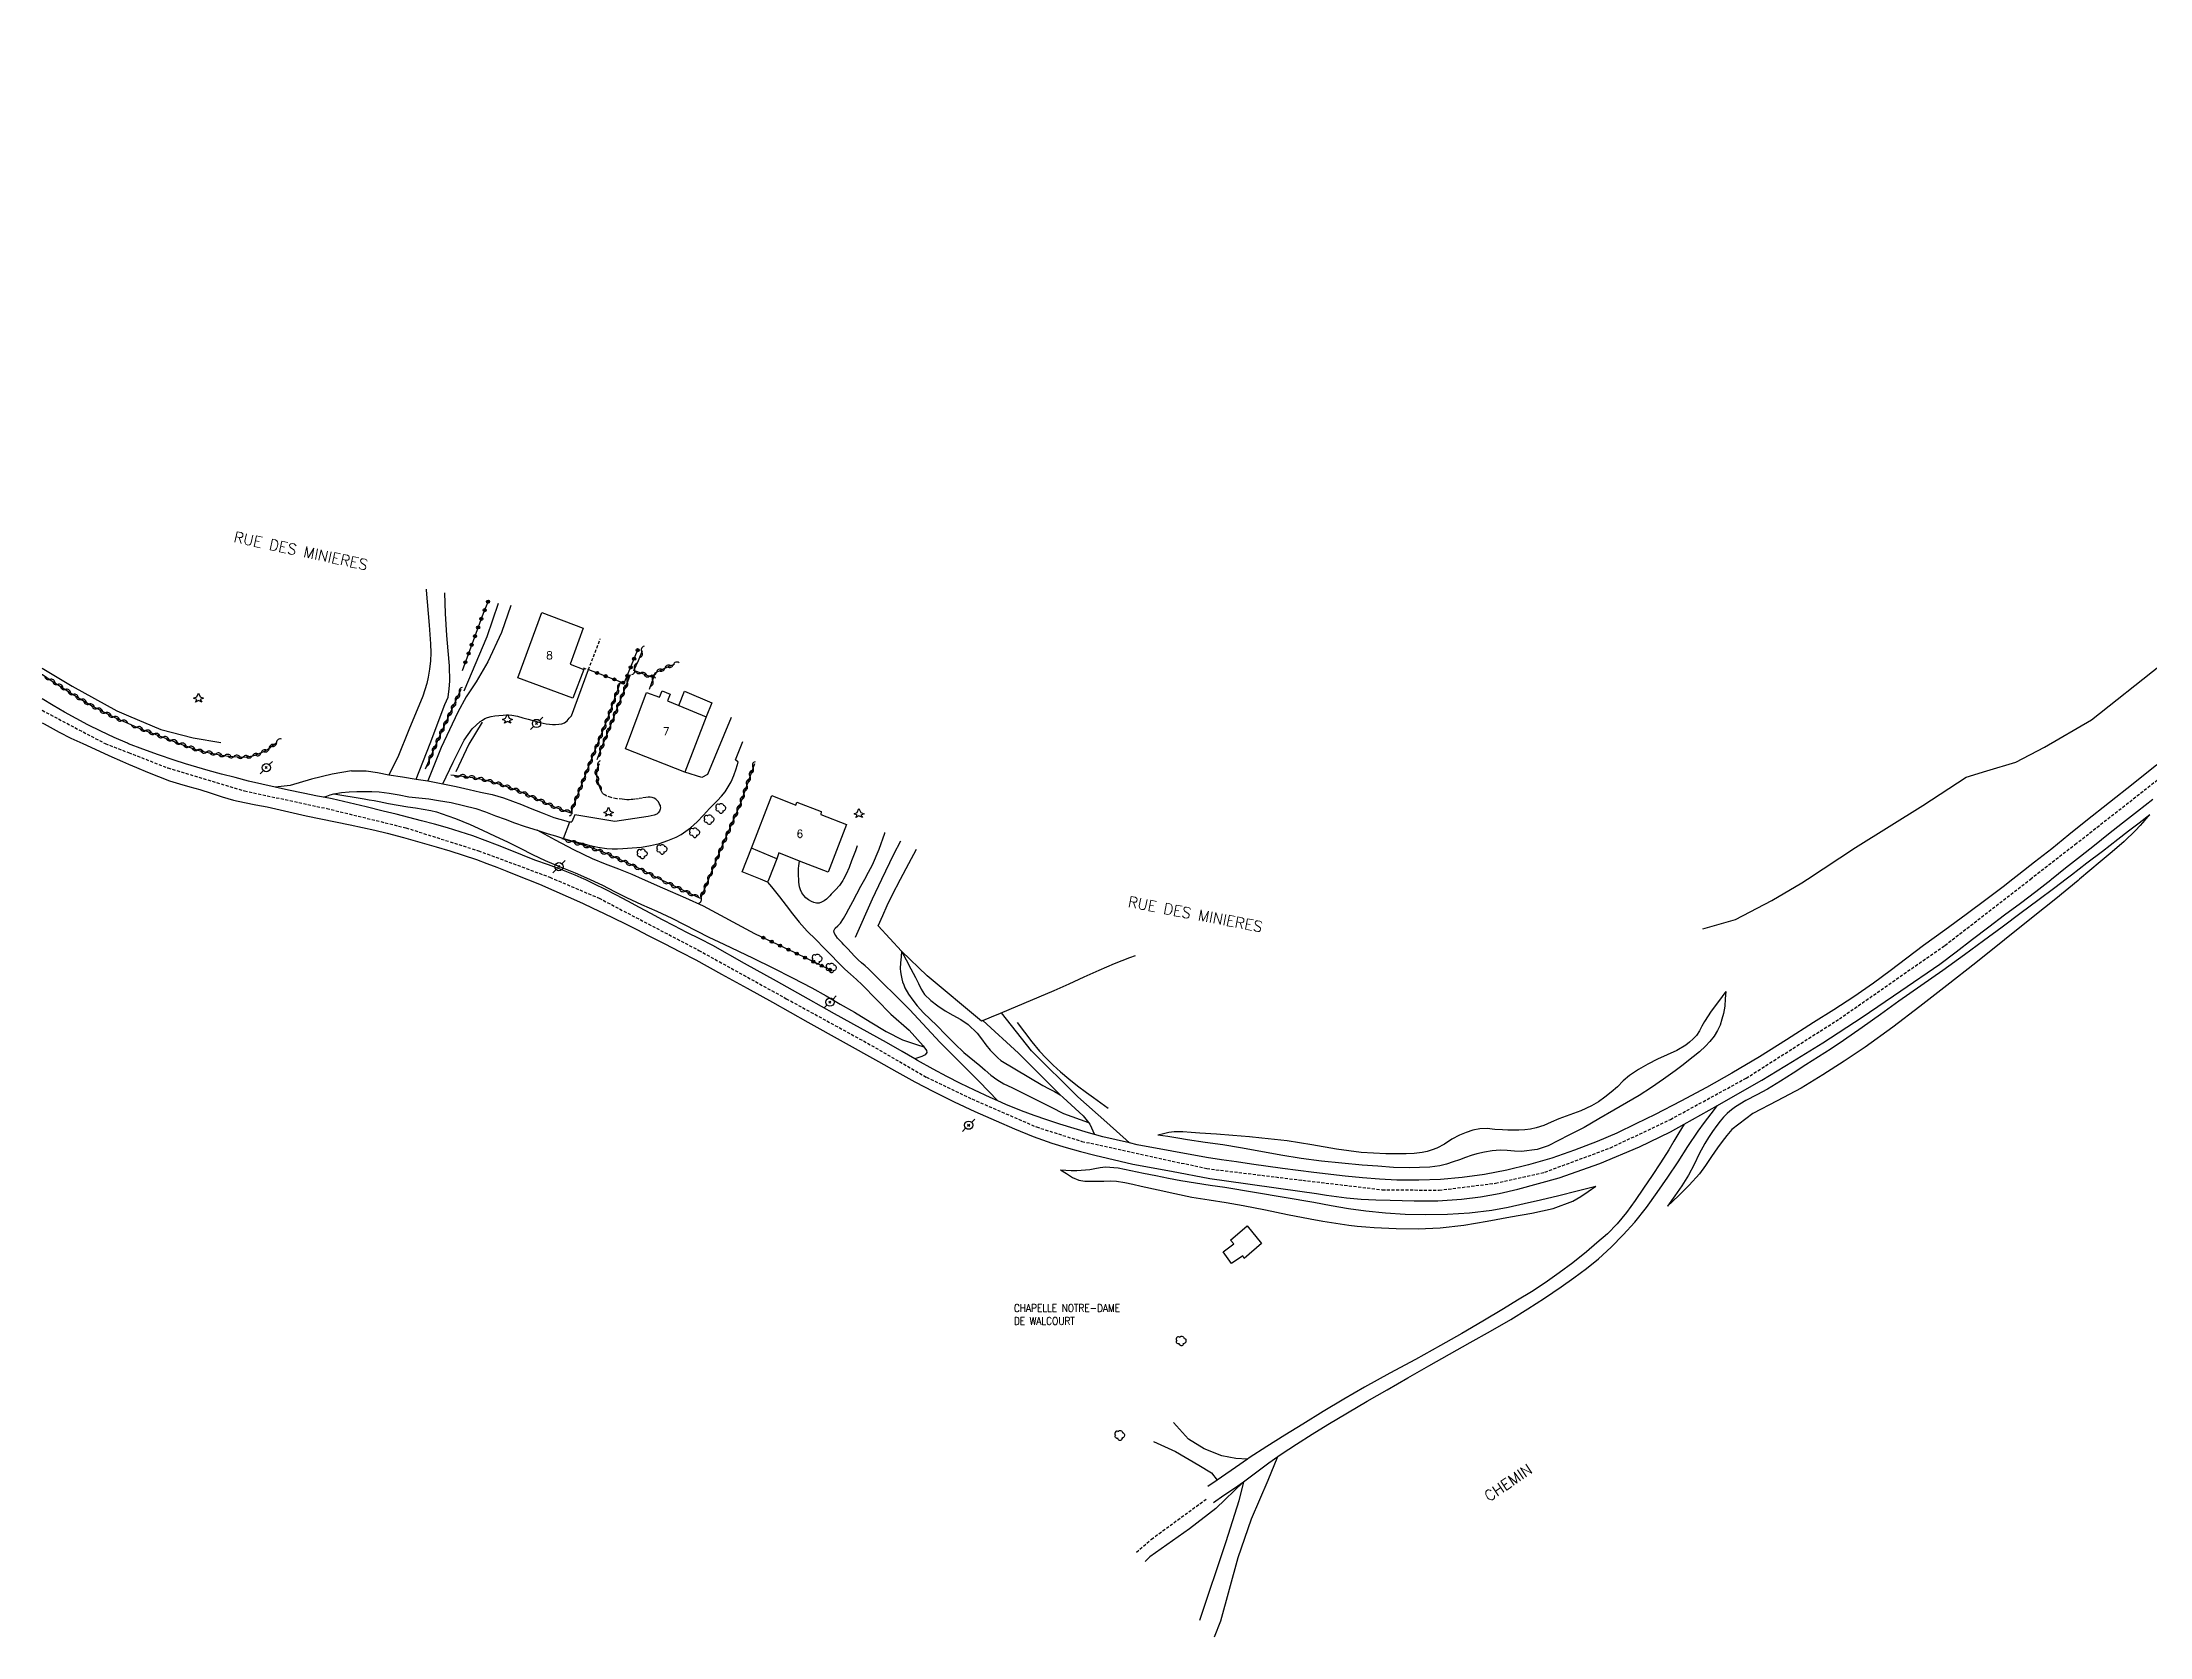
# Model space of a CAD drawing. Header units: millimetres. Extents: x 215000 to 216002, y 109000 to 110000.
# Drawn here: x 215000 to 215341.7, y 109548.1 to 109806.8 of the extents above; entities that cross this region are included whole.
import ezdxf
from ezdxf.enums import TextEntityAlignment as Align

# ---------------------------------------------------------------- set-up
doc = ezdxf.new("R2010")
doc.units = ezdxf.units.MM
doc.linetypes.add('DASHED', pattern=[0.75, 0.5, -0.25])
doc.layers.get('0').update_dxf_attribs({"linetype": 'CONTINUOUS'})
for name, color, linetype in [('W0001', 6, 'DASHED'), ('W0008', 7, 'CONTINUOUS'), ('W0017', 7, 'CONTINUOUS'), ('W0070', 7, 'DASHED'), ('W0071', 7, 'CONTINUOUS'), ('W0101', 7, 'CONTINUOUS'), ('W0104', 1, 'CONTINUOUS'), ('W0112', 1, 'DASHED'), ('W0211', 2, 'CONTINUOUS'), ('W0214', 2, 'CONTINUOUS'), ('W0300', 7, 'CONTINUOUS'), ('W0303', 7, 'CONTINUOUS'), ('W0310', 3, 'CONTINUOUS'), ('W0323', 7, 'CONTINUOUS'), ('W0330', 7, 'CONTINUOUS'), ('W0473', 7, 'CONTINUOUS'), ('W0984', 7, 'CONTINUOUS'), ('W0989', 7, 'CONTINUOUS'), ('W0991', 7, 'CONTINUOUS')]:
    doc.layers.add(name, color=color, linetype=linetype)
doc.styles.get("Standard").update_dxf_attribs({"font": 'romans.shx', "width": 0.85})

# ---------------------------------------------------------------- blocks, each defined once
blk = doc.blocks.new('T303')
for p, q in [((-0.77, 0), (-0.28, 0.21)), ((-0.28, -0.21), (-0.77, 0)), ((-0.28, 0.21), (0, 0.83)), ((0, 0.83), (0.28, 0.21)), ((0.28, 0.21), (0.83, 0)), ((0.83, 0), (0.28, -0.21)), ((-0.49, -0.63), (-0.28, -0.21)), ((0, -0.35), (-0.49, -0.63)), ((0.56, -0.63), (0, -0.35)), ((0.28, -0.21), (0.56, -0.63))]:
    blk.add_line(p, q)
blk = doc.blocks.new('T473')
for p, q in [((-0.166667, 0.166667), (0.166667, -0.166667)), ((-0.166667, -0.166667), (0.166667, 0.166667)), ((0.500001, 0.500001), (1.000002, 1.000002)), ((-1.000002, -1.000002), (-0.500001, -0.500001))]:
    blk.add_line(p, q)
blk.add_ellipse((0, 0), major_axis=(0.471405, 0.471405), ratio=1, start_param=5.4977871438, end_param=11.780972451)
blk = doc.blocks.new('T300')
for p, q in [((-0.8, 0.51), (-0.86, 0.34)), ((-0.86, 0.34), (-0.86, 0.17)), ((-0.86, 0.17), (-0.74, 0.06)), ((-0.69, 0.63), (-0.8, 0.51)), ((-0.8, -0.06), (-0.74, 0.06)), ((-0.74, 0.06), (-0.69, 0.11)), ((-0.57, 0.69), (-0.69, 0.63)), ((-0.46, 0.69), (-0.57, 0.69)), ((-0.29, 0.63), (-0.46, 0.69)), ((-0.29, 0.63), (-0.17, 0.74)), ((-0.23, 0.57), (-0.29, 0.63)), ((-0.17, 0.74), (-0.06, 0.8)), ((-0.06, 0.8), (0.06, 0.8)), ((0.06, 0.8), (0.23, 0.74)), ((0.23, 0.74), (0.34, 0.63)), ((0.34, 0.63), (0.4, 0.51)), ((0.46, 0.46), (0.34, 0.46)), ((0.4, 0.51), (0.4, 0.46)), ((0.57, 0.4), (0.46, 0.46)), ((0.57, 0.4), (0.69, 0.29)), ((0.69, 0.29), (0.74, 0.17)), ((0.74, 0.06), (0.69, -0.17)), ((0.74, 0.17), (0.74, 0.06)), ((-0.8, -0.17), (-0.8, -0.06)), ((-0.8, -0.23), (-0.8, -0.17)), ((-0.74, -0.34), (-0.8, -0.23)), ((-0.69, -0.4), (-0.74, -0.34)), ((-0.51, -0.46), (-0.69, -0.4)), ((-0.4, -0.46), (-0.51, -0.46)), ((-0.4, -0.46), (-0.34, -0.46)), ((-0.34, -0.46), (-0.34, -0.4)), ((-0.34, -0.51), (-0.34, -0.46)), ((-0.29, -0.63), (-0.34, -0.51)), ((-0.17, -0.74), (-0.29, -0.63)), ((-0.06, -0.8), (-0.17, -0.74)), ((0.06, -0.8), (-0.06, -0.8)), ((0.17, -0.74), (0.06, -0.8)), ((0.23, -0.69), (0.17, -0.74)), ((0.29, -0.46), (0.23, -0.46)), ((0.29, -0.63), (0.23, -0.69)), ((0.46, -0.4), (0.29, -0.46)), ((0.34, -0.51), (0.29, -0.63)), ((0.34, -0.51), (0.34, -0.46)), ((0.57, -0.34), (0.46, -0.4)), ((0.63, -0.29), (0.57, -0.34)), ((0.69, -0.17), (0.63, -0.29))]:
    blk.add_line(p, q)
blk = doc.blocks.new('t323o')
at = {"color": 0, "linetype": 'Continuous'}
for radius in [0.25, 0.15]:
    blk.add_circle((0, 0), radius, dxfattribs=at)
blk = doc.blocks.new('t310o')
at = {"color": 0, "linetype": 'Continuous'}
for centre, start, end in [((-0.5, 0.38), 216.8699, 323.1304), ((0.5, -0.37), 36.8699, 143.1303)]:
    blk.add_arc(centre, 0.625, start, end, dxfattribs=at)

msp = doc.modelspace()

# ---------------------------------------------------------------- linework, layer by layer
at = {"layer": 'W0001'}
for points in [[(215555.31, 109806.75), (215542.56, 109803.27), (215521.08, 109797.91), (215505.09, 109793.9), (215487.93, 109790.25), (215476.83, 109787.91), (215467.29, 109784.59), (215456.87, 109778.61), (215446.57, 109771.26), (215433.03, 109760.47), (215417.81, 109747.86), (215399.92, 109733.24), (215383.81, 109720.01), (215366.61, 109706.24), (215348.85, 109691.69), (215329.83, 109676.76), (215322.38, 109671)], [(215000, 109698.39), (215010.22, 109692.98), (215014, 109691.52)], [(215014, 109691.52), (215020.38, 109689.04), (215032.82, 109685.31), (215046.14, 109682.46), (215058.98, 109679.32), (215070.73, 109675.6), (215082.3, 109671.31), (215083.02, 109671)], [(215083.02, 109671), (215090.29, 109667.91), (215106.45, 109659.45), (215120.64, 109651.61), (215133.8, 109644.4), (215143.36, 109638.87), (215150.74, 109635.34), (215161.2, 109630.8), (215168.56, 109628.47), (215188.81, 109624.06), (215204.4, 109622.15), (215217.26, 109620.63), (215226.48, 109620.55), (215235.63, 109621.68), (215243.62, 109623.48), (215254.24, 109627.41), (215263.99, 109632.03), (215276.25, 109638.72), (215291.36, 109648.33), (215308.48, 109660.26), (215322.38, 109671)]]:
    msp.add_lwpolyline(points, dxfattribs=at)
at = {"layer": 'W0008'}
for points in [[(215014, 109692.97), (215013.81, 109693.05), (215011.65, 109693.98), (215009.52, 109694.98), (215007.41, 109696.02), (215005.5, 109697.03), (215003.62, 109698.09), (215001.77, 109699.18), (215000, 109700.26)], [(215000, 109696.36), (215000.3, 109696.18), (215002.75, 109694.85), (215004.67, 109693.89), (215006.62, 109692.99), (215008.58, 109692.1), (215010.81, 109691.07), (215013.04, 109690.07), (215014, 109689.65)], [(215087.89, 109671), (215086.43, 109671.66), (215084.27, 109672.52), (215082.08, 109673.3), (215079.89, 109674.1), (215077.87, 109674.89), (215075.86, 109675.7), (215073.84, 109676.49), (215071.83, 109677.26), (215069.82, 109678), (215067.78, 109678.69), (215065.7, 109679.32), (215063.6, 109679.91), (215061.49, 109680.47), (215059.43, 109681), (215057.37, 109681.52), (215055.3, 109682.02), (215052.54, 109682.71), (215049.78, 109683.38), (215047.01, 109684.01), (215045.6, 109684.29), (215044.66, 109684.48), (215042.31, 109684.93), (215039.96, 109685.41), (215037.79, 109685.89), (215035.62, 109686.39), (215033.46, 109686.91), (215031.28, 109687.46), (215029.1, 109688.04), (215026.93, 109688.64), (215025.08, 109689.17), (215023.23, 109689.71), (215021.39, 109690.29), (215018.84, 109691.14), (215016.31, 109692.06), (215014, 109692.97)], [(215014, 109689.65), (215015.29, 109689.09), (215017.07, 109688.35), (215018.86, 109687.63), (215020.67, 109686.97), (215022.29, 109686.46), (215023.92, 109685.99), (215025.55, 109685.52), (215027.38, 109684.93), (215029.19, 109684.34), (215031.03, 109683.82), (215032.83, 109683.41), (215034.65, 109683.06), (215036.47, 109682.7), (215038.59, 109682.23), (215040.7, 109681.73), (215042.82, 109681.26), (215045.18, 109680.77), (215047.55, 109680.32), (215049.92, 109679.83), (215051.92, 109679.38), (215053.93, 109678.92), (215055.92, 109678.43), (215058.58, 109677.74), (215061.24, 109677.01), (215063.88, 109676.24), (215066.08, 109675.58), (215068.27, 109674.89), (215070.44, 109674.16), (215072.07, 109673.56), (215073.69, 109672.94), (215075.31, 109672.3), (215077.09, 109671.6), (215078.6, 109671)], [(215342.82, 109689.52), (215338.99, 109686.48), (215335.16, 109683.44), (215331.34, 109680.39), (215328.57, 109678.17), (215325.8, 109675.94), (215323.01, 109673.73), (215320.47, 109671.74), (215319.51, 109671)], [(215325.77, 109671), (215328.05, 109672.82), (215330.44, 109674.72), (215332.72, 109676.53), (215335, 109678.33), (215337.28, 109680.13), (215339.72, 109682.05), (215342.16, 109683.97)], [(215078.6, 109671), (215078.87, 109670.89), (215080.65, 109670.16), (215082.98, 109669.16), (215085.3, 109668.14), (215087.61, 109667.09), (215089.3, 109666.3), (215091, 109665.5), (215092.68, 109664.69), (215094.55, 109663.77), (215096.41, 109662.82), (215098.27, 109661.87), (215100.85, 109660.55), (215103.42, 109659.22), (215106, 109657.89)], [(215108.71, 109660.26), (215106.62, 109661.31), (215104.54, 109662.36), (215102.47, 109663.42), (215100.58, 109664.41), (215098.7, 109665.41), (215096.82, 109666.41), (215094.96, 109667.4), (215093.11, 109668.4), (215091.23, 109669.36), (215089.64, 109670.15), (215088.05, 109670.93), (215087.89, 109671)], [(215319.51, 109671), (215317.92, 109669.77), (215315.35, 109667.81), (215311.92, 109665.26), (215308.46, 109662.75), (215305.01, 109660.24)], [(215307.63, 109657.2), (215310.29, 109659.23), (215312.95, 109661.26), (215315.62, 109663.28), (215318.16, 109665.19), (215320.71, 109667.09), (215323.24, 109669.02), (215325.65, 109670.91), (215325.77, 109671)], [(215188.76, 109625.85), (215183.14, 109626.89), (215177.52, 109627.93), (215176.3, 109628.21), (215171.96, 109629.21), (215170.61, 109629.58), (215169.62, 109629.85), (215167.29, 109630.54), (215164.97, 109631.27), (215162.9, 109631.95), (215160.83, 109632.67), (215158.78, 109633.43), (215156.21, 109634.47), (215154.92, 109635.04), (215153.67, 109635.58), (215151.15, 109636.75), (215148.9, 109637.84), (215146.68, 109638.99), (215144.47, 109640.16), (215141.93, 109641.58), (215141.49, 109641.83), (215139.41, 109643.05), (215136.89, 109644.5), (215132.67, 109646.85), (215128.44, 109649.18), (215124.22, 109651.52), (215119.04, 109654.43), (215113.87, 109657.34), (215108.71, 109660.26)], [(215305.01, 109660.24), (215302.31, 109658.17), (215299.62, 109656.11), (215296.89, 109654.1), (215293.69, 109651.92), (215290.45, 109649.81), (215287.18, 109647.73), (215282.81, 109644.93), (215278.4, 109642.19), (215273.94, 109639.53), (215269.83, 109637.22), (215265.68, 109634.99), (215261.48, 109632.84), (215258.38, 109631.3), (215255.26, 109629.81), (215252.08, 109628.44), (215248.44, 109627.03), (215244.74, 109625.76), (215240.99, 109624.68), (215237.44, 109623.82), (215233.85, 109623.11), (215230.23, 109622.59), (215226.71, 109622.29), (215223.17, 109622.15), (215219.64, 109622.17), (215216.83, 109622.32), (215214.03, 109622.57), (215211.23, 109622.84), (215206.17, 109623.41), (215201.11, 109624.08), (215196.06, 109624.79), (215193.63, 109625.13), (215191.2, 109625.49), (215188.76, 109625.85)], [(215106, 109657.89), (215110.14, 109655.61), (215114.29, 109653.32), (215118.43, 109651.03), (215124.14, 109647.82), (215129.85, 109644.59), (215135.58, 109641.4), (215138.54, 109639.76), (215141.5, 109638.12), (215144.5, 109636.54), (215147.85, 109634.89), (215151.23, 109633.3), (215154.64, 109631.78), (215157.63, 109630.5), (215160.64, 109629.27), (215163.7, 109628.17), (215165.99, 109627.46), (215168.32, 109626.82), (215170.64, 109626.21), (215176.84, 109624.79), (215183.08, 109623.61), (215189.33, 109622.43)], [(215189.33, 109622.43), (215195.08, 109621.62), (215200.82, 109620.82), (215206.57, 109620.01), (215208.2, 109619.76), (215209.84, 109619.52), (215211.48, 109619.31), (215213.83, 109619.12), (215216.19, 109619.01), (215218.55, 109618.94), (215222.41, 109618.84), (215226.27, 109618.83), (215230.12, 109619.07), (215233.17, 109619.48), (215236.21, 109620.03), (215239.22, 109620.69), (215245.94, 109622.53), (215252.53, 109624.87), (215258.95, 109627.57), (215263.98, 109630.04), (215266.18, 109631.25), (215268.91, 109632.75), (215271.61, 109634.29), (215273.79, 109635.53), (215278.81, 109638.42), (215283.78, 109641.4), (215288.71, 109644.45), (215295.07, 109648.61), (215301.35, 109652.9), (215307.63, 109657.2)]]:
    msp.add_lwpolyline(points, dxfattribs=at)
at = {"layer": 'W0017'}
for points in [[(215062.23, 109718.01), (215062.24, 109717.88), (215062.41, 109715.99), (215062.57, 109714.09), (215062.72, 109712.19), (215062.85, 109710.69), (215062.97, 109709.19), (215063.01, 109707.69), (215062.94, 109706.38), (215062.82, 109705.07), (215062.6, 109703.78), (215062.35, 109702.74), (215062.03, 109701.71), (215061.72, 109700.69)], [(215065.29, 109699.3), (215065.81, 109700.54), (215066.01, 109701.89), (215066.09, 109703.11), (215066.03, 109705.58), (215065.8, 109708.04), (215065.58, 109710.51), (215065.41, 109714.06), (215065.26, 109717.43)], [(215075.96, 109715.37), (215074.47, 109710.98), (215072.27, 109706.22), (215070.36, 109703.02), (215068.76, 109700.57), (215067.4, 109698.09), (215064.67, 109692.34), (215062.51, 109686.94)], [(215070.99, 109696.54), (215071.39, 109696.78), (215071.78, 109697.03), (215072.19, 109697.23), (215072.78, 109697.4), (215073.39, 109697.49), (215074.01, 109697.55), (215074.73, 109697.61), (215075.45, 109697.63), (215076.17, 109697.59), (215077.05, 109697.43), (215077.92, 109697.18), (215078.79, 109696.94), (215079.77, 109696.68), (215080.74, 109696.41), (215081.73, 109696.21), (215082.23, 109696.14), (215082.73, 109696.09), (215083.23, 109696.08), (215083.74, 109696.12), (215084.24, 109696.2), (215084.7, 109696.37), (215085.11, 109696.69), (215085.46, 109697.1), (215085.81, 109697.51), (215088.56, 109704.98)], [(215061.72, 109700.69), (215059.47, 109695.19), (215057.66, 109690.76), (215056.2, 109687.94)], [(215060.62, 109687.24), (215062.93, 109692.99), (215065.29, 109699.3)], [(215064.96, 109686.45), (215066.66, 109689.96), (215068.44, 109693.54), (215069.71, 109695.4), (215070.99, 109696.54)], [(215111.7, 109697.2), (215107.89, 109687.98), (215106.97, 109687.46), (215104.2, 109688.37)], [(215112.86, 109689.98), (215112.39, 109690.34), (215113.5, 109693.06), (215113.6, 109693.31)], [(215084.54, 109677.61), (215085.87, 109677.23), (215087.22, 109676.88), (215088.64, 109676.51), (215090.07, 109676.18), (215091.52, 109675.97), (215092.39, 109675.94), (215093.27, 109675.94), (215094.15, 109675.98), (215095.66, 109676.05), (215097.17, 109676.2), (215098.65, 109676.45), (215100.07, 109676.79), (215101.46, 109677.24), (215102.79, 109677.81), (215103.6, 109678.26), (215104.38, 109678.76), (215105.13, 109679.31), (215106.21, 109680.28), (215107.2, 109681.35), (215108.19, 109682.43), (215108.85, 109683.09), (215109.51, 109683.75), (215110.13, 109684.44), (215110.71, 109685.18), (215111.24, 109685.96), (215111.71, 109686.76), (215112.16, 109687.8), (215112.51, 109688.89), (215112.86, 109689.98)], [(215100.18, 109683.02), (215100.2, 109682.79), (215100.22, 109682.57), (215100.2, 109682.35), (215100.08, 109682.05), (215099.87, 109681.78), (215099.63, 109681.56), (215099.22, 109681.36), (215098.74, 109681.26), (215098.25, 109681.15), (215092.83, 109680.34), (215086.38, 109681.44), (215085.87, 109680.27)], [(215133.35, 109671), (215133.99, 109672.14), (215134.6, 109673.3), (215135.68, 109675.84), (215136.61, 109678.45), (215136.64, 109678.56)], [(215132.15, 109676.4), (215131.85, 109675.58), (215131.55, 109674.76), (215131.23, 109673.96), (215130.81, 109672.87), (215130.36, 109671.79), (215129.94, 109671)], [(215122.65, 109671), (215122.64, 109671.51), (215122.63, 109672.13), (215122.64, 109672.75), (215122.68, 109673.15), (215122.73, 109673.54), (215122.78, 109673.94)], [(215117.62, 109670.53), (215118.26, 109669.73), (215118.91, 109668.93), (215119.55, 109668.13), (215120.6, 109666.75), (215121.63, 109665.36), (215122.72, 109664.01), (215124.04, 109662.58), (215125.41, 109661.2), (215126.8, 109659.82), (215127.9, 109658.68), (215129.01, 109657.54), (215130.14, 109656.42), (215131.06, 109655.56), (215132, 109654.72), (215132.94, 109653.87)], [(215122.65, 109670.89), (215122.65, 109671)], [(215129.94, 109671), (215129.81, 109670.77), (215129.24, 109669.99), (215128.6, 109669.26), (215127.93, 109668.56), (215127.68, 109668.29), (215127.42, 109668.02), (215127.14, 109667.77), (215126.77, 109667.49), (215126.36, 109667.24), (215125.95, 109667.11), (215125.53, 109667.12), (215125.1, 109667.23), (215124.7, 109667.39), (215124.24, 109667.65), (215123.82, 109667.99), (215123.46, 109668.37), (215123.17, 109668.8), (215122.93, 109669.26), (215122.76, 109669.75), (215122.7, 109670.13), (215122.68, 109670.51), (215122.65, 109670.89)], [(215133.97, 109656.45), (215133.41, 109656.93), (215132.84, 109657.42), (215132.29, 109657.92), (215131.71, 109658.5), (215131.15, 109659.1), (215130.6, 109659.7), (215130.29, 109660.02), (215129.99, 109660.35), (215129.69, 109660.67), (215129.32, 109661.05), (215128.95, 109661.42), (215128.65, 109661.84), (215128.51, 109662.1), (215128.39, 109662.37), (215128.34, 109662.63), (215128.55, 109663.06), (215129, 109663.45), (215129.43, 109663.86), (215129.92, 109664.6), (215130.35, 109665.38), (215130.77, 109666.17), (215131.43, 109667.39), (215132.06, 109668.62), (215132.7, 109669.84), (215133.35, 109671)], [(215154.92, 109635.04), (215151.89, 109638.18), (215148.81, 109641.25), (215145.59, 109644.52), (215140.62, 109649.85), (215133.97, 109656.45)], [(215132.94, 109653.87), (215137.6, 109649.12), (215140.55, 109646.52), (215142.81, 109643.94), (215142.93, 109643.79), (215143.39, 109643.22), (215143.41, 109642.89), (215143.16, 109642.51), (215142.59, 109642.25), (215141.49, 109641.83)], [(215152.51, 109648.05), (215158.31, 109642.77), (215165.05, 109636.02), (215165.5, 109635.57), (215168.77, 109632.6), (215169.63, 109631.51), (215169.83, 109631.26), (215170.61, 109629.58)], [(215176.3, 109628.21), (215172.61, 109631.54), (215167.89, 109635.71), (215160.38, 109643.15), (215155.52, 109649.33)], [(215195.39, 109576.92), (215193.5, 109577.01), (215191.25, 109577.46), (215188.41, 109578.6), (215185.83, 109580.17), (215183.44, 109582.88)], [(215180.17, 109579.8), (215183.75, 109578.17), (215187.51, 109575.94), (215189.6, 109574.71), (215190.49, 109573.53)], [(215190.05, 109548.1), (215191.1, 109550.69), (215193.91, 109561), (215196.05, 109567.25), (215198.78, 109573.53), (215200.35, 109577.37)], [(215194.78, 109573.26), (215193.98, 109570.15), (215191.91, 109563.49), (215187.63, 109550.74)]]:
    msp.add_lwpolyline(points, dxfattribs=at)
at = {"layer": 'W0070'}
msp.add_lwpolyline([(215177.39, 109561.86), (215179.83, 109563.95), (215188.75, 109570.47)], dxfattribs=at)
at = {"layer": 'W0071'}
for points in [[(215050.13, 109688.59), (215047, 109688.04), (215043.65, 109687.23), (215040.21, 109686.19), (215037.79, 109685.89)], [(215050.13, 109688.59), (215052.52, 109688.56), (215054.38, 109688.29), (215056.2, 109687.94), (215058.41, 109687.57), (215060.62, 109687.24), (215062.51, 109686.94), (215064.96, 109686.45), (215067.1, 109686), (215069.23, 109685.53), (215071.09, 109685.12), (215072.94, 109684.7), (215074.77, 109684.19), (215076.25, 109683.65), (215077.69, 109683.09), (215079.14, 109682.52), (215081.04, 109681.74), (215082.94, 109680.98), (215084.9, 109680.43), (215085.22, 109680.37), (215085.54, 109680.32), (215085.87, 109680.27)], [(215045.6, 109684.29), (215046.16, 109684.48), (215046.71, 109684.67), (215047.28, 109684.83), (215048.51, 109685.05), (215049.77, 109685.15), (215051.03, 109685.2), (215052.23, 109685.24), (215053.43, 109685.23), (215054.62, 109685.17), (215056.24, 109684.96), (215057.86, 109684.66), (215059.47, 109684.37), (215061.07, 109684.17), (215062.67, 109684), (215064.26, 109683.77), (215066.29, 109683.41), (215068.32, 109682.96), (215070.32, 109682.43), (215071.9, 109681.89), (215073.47, 109681.29), (215075.04, 109680.7), (215076.6, 109680.15), (215078.16, 109679.61), (215079.73, 109679.09), (215080.26, 109678.93), (215080.89, 109678.72), (215082.04, 109678.36), (215083.2, 109678.01), (215084.54, 109677.61)], [(215084.54, 109677.61), (215085.54, 109680.32)], [(215189.89, 109569.91), (215191.6, 109571.07), (215193.31, 109572.23), (215194.78, 109573.26), (215195, 109573.41), (215196.95, 109574.85), (215198.89, 109576.31), (215200.35, 109577.37), (215200.85, 109577.73), (215203.34, 109579.38), (215205.88, 109580.97), (215208.43, 109582.53), (215211.61, 109584.44), (215214.82, 109586.32), (215218.04, 109588.18), (215221.41, 109590.12), (215224.79, 109592.06), (215228.17, 109593.98), (215231.49, 109595.83), (215234.82, 109597.67), (215238.1, 109599.59), (215240.86, 109601.29), (215243.58, 109603.05), (215246.26, 109604.88), (215248.33, 109606.34), (215250.38, 109607.84), (215252.34, 109609.44), (215254.39, 109611.32), (215256.34, 109613.31), (215258.2, 109615.38), (215260.07, 109617.73), (215261.84, 109620.17), (215263.56, 109622.65), (215265.21, 109625.14), (215266.82, 109627.66), (215268.49, 109630.14), (215269.51, 109631.53), (215270.56, 109632.91), (215271.61, 109634.29)], [(215266.18, 109631.25), (215265.36, 109629.87), (215264.54, 109628.48), (215263.7, 109627.11), (215262.38, 109625), (215261.02, 109622.92), (215259.62, 109620.86), (215258.26, 109618.88), (215256.85, 109616.93), (215255.33, 109615.09), (215253.75, 109613.49), (215252.07, 109611.99), (215250.35, 109610.54), (215248.18, 109608.79), (215245.94, 109607.13), (215243.66, 109605.53), (215241.45, 109604.08), (215239.19, 109602.69), (215236.93, 109601.32), (215233.55, 109599.29), (215230.14, 109597.3), (215226.72, 109595.35), (215222.62, 109593.08), (215218.49, 109590.86), (215214.39, 109588.58), (215211.03, 109586.63), (215207.69, 109584.64), (215204.37, 109582.62), (215201.45, 109580.82), (215198.56, 109579), (215195.69, 109577.13), (215195.39, 109576.92), (215193.44, 109575.59), (215191.2, 109574.03), (215190.49, 109573.53), (215188.96, 109572.47)]]:
    msp.add_lwpolyline(points, dxfattribs=at)
at = {"layer": 'W0101'}
for points in [[(215077.11, 109703.66), (215081, 109714.25), (215087.7, 109711.72), (215085.59, 109705.87), (215087.83, 109705), (215086.05, 109700.33)], [(215104.2, 109688.37), (215094.55, 109692.14), (215097.99, 109701.28), (215100.08, 109700.5), (215100.5, 109701.53), (215101.79, 109701.01), (215101.39, 109699.9), (215103.24, 109699.14), (215107.66, 109697.34)], [(215118.28, 109684.55), (215122.21, 109683.02), (215122.36, 109683.49), (215126.3, 109681.97), (215126.23, 109681.51), (215130.39, 109679.85), (215127.41, 109672.15), (215122.78, 109673.94), (215119.44, 109675.24), (215119.11, 109674.29), (215114.98, 109676)], [(215197.66, 109611.9), (215194.89, 109609.48), (215194.67, 109609.88), (215192.84, 109608.67), (215191.49, 109610.55), (215193.18, 109611.87), (215192.67, 109612.43), (215195.35, 109614.75), (215197.66, 109611.9)]]:
    msp.add_lwpolyline(points, close=True, dxfattribs=at)
at = {"layer": 'W0104'}
for points in [[(215103.24, 109699.14), (215104.14, 109701.47), (215108.55, 109699.62), (215107.66, 109697.34)], [(215116.44, 109671), (215113.48, 109672.19), (215114.98, 109676)], [(215119.11, 109674.29), (215117.81, 109671)], [(215117.81, 109671), (215117.62, 109670.53), (215116.44, 109671)]]:
    msp.add_lwpolyline(points, dxfattribs=at)
at = {"layer": 'W0112'}
for points in [[(215087.69, 109705.28), (215088.56, 109704.98), (215090.49, 109710)], [(215100.18, 109683.02), (215100.04, 109683.28), (215099.9, 109683.54), (215099.73, 109683.77), (215099.49, 109683.97), (215099.22, 109684.13), (215098.92, 109684.25), (215098.58, 109684.29), (215098.22, 109684.28), (215097.86, 109684.26), (215097.27, 109684.15), (215096.67, 109684.04), (215096.07, 109683.95), (215095.77, 109683.92), (215095.47, 109683.89), (215095.17, 109683.88), (215094.79, 109683.88), (215094.41, 109683.91), (215094.03, 109683.95), (215093.14, 109684.05), (215092.25, 109684.22), (215091.42, 109684.53), (215091.22, 109684.65), (215091.02, 109684.79), (215090.82, 109684.92)]]:
    msp.add_lwpolyline(points, dxfattribs=at)
at = {"layer": 'W0211'}
for points in [[(215286.18, 109671), (215293.99, 109676.14), (215304.89, 109682.95), (215311.9, 109687.54), (215315.27, 109688.56), (215319.99, 109689.99), (215324.63, 109692.42), (215332.23, 109696.84), (215343.45, 109705.68), (215357.17, 109716.02), (215363.22, 109720.75), (215369.71, 109723.98)], [(215047.28, 109684.83), (215048.92, 109684.55), (215050.56, 109684.28), (215052.2, 109684), (215053.01, 109683.87), (215053.82, 109683.74), (215054.62, 109683.6), (215056.17, 109683.27), (215057.74, 109683.02), (215059.26, 109682.73), (215060.53, 109682.58), (215061.75, 109682.34), (215062.99, 109682.15), (215063.93, 109681.9), (215064.86, 109681.6), (215065.79, 109681.28), (215066.99, 109680.83), (215068.18, 109680.34), (215069.37, 109679.84), (215071.41, 109678.93), (215073.43, 109677.99), (215075.44, 109677.03), (215077.48, 109676.02), (215079.51, 109675), (215081.56, 109674.01), (215083.98, 109672.98), (215086.43, 109672), (215088.76, 109671)], [(215341.67, 109681.44), (215339.95, 109680.1), (215338.23, 109678.76), (215336.52, 109677.42), (215334.01, 109675.5), (215331.5, 109673.58), (215328.99, 109671.67), (215328.11, 109671)], [(215088.76, 109671), (215088.85, 109670.96), (215090.82, 109670), (215092.77, 109669), (215094.74, 109668.02), (215097.19, 109666.9), (215099.65, 109665.8), (215102.1, 109664.67), (215104.11, 109663.65), (215106.1, 109662.61), (215108.09, 109661.57)], [(215328.11, 109671), (215326.28, 109669.61), (215323.56, 109667.55), (215320.83, 109665.51), (215317.78, 109663.23), (215314.73, 109660.97), (215311.65, 109658.72), (215308.12, 109656.2), (215304.56, 109653.7), (215301.01, 109651.2), (215298.04, 109649.06), (215295.07, 109646.92), (215292.06, 109644.83), (215290.04, 109643.49), (215288, 109642.17), (215285.95, 109640.86), (215283.88, 109639.54), (215281.81, 109638.23), (215279.71, 109636.96), (215277.97, 109636.01), (215276.22, 109635.09), (215274.55, 109634.05), (215274.08, 109633.72), (215273.62, 109633.37), (215273.17, 109633), (215272.58, 109632.38), (215272.03, 109631.72), (215271.5, 109631.03), (215270.81, 109630.09), (215270.16, 109629.11), (215269.54, 109628.11), (215268.63, 109626.43), (215267.82, 109624.69), (215266.93, 109622.99), (215265.84, 109621.28), (215264.67, 109619.62), (215263.5, 109617.95)], [(215269.25, 109662.95), (215274.55, 109664.46), (215280.41, 109667.51), (215285.28, 109670.41), (215286.18, 109671)], [(215108.09, 109661.57), (215110.5, 109660.44), (215112.9, 109659.32), (215115.29, 109658.17), (215118.47, 109656.61), (215121.63, 109655.01), (215124.76, 109653.35), (215127.08, 109652.06), (215129.39, 109650.74), (215131.7, 109649.41), (215134.25, 109647.84), (215136.81, 109646.27), (215139.47, 109644.95), (215140.61, 109644.54), (215141.77, 109644.16), (215142.93, 109643.79)], [(215139.34, 109659.32), (215139.24, 109658.38), (215139.13, 109657.43), (215139.12, 109656.49), (215139.17, 109655.94), (215139.25, 109655.39), (215139.36, 109654.84), (215139.5, 109654.35), (215139.67, 109653.85), (215139.87, 109653.37), (215140.43, 109652.34), (215141.13, 109651.37), (215141.87, 109650.44), (215142.88, 109649.33), (215143.97, 109648.28), (215145.06, 109647.24), (215146.5, 109645.76), (215147.94, 109644.29), (215149.43, 109642.88), (215150.27, 109642.16), (215151.14, 109641.46), (215152, 109640.76), (215152.9, 109639.99), (215153.8, 109639.21), (215154.75, 109638.51), (215155.93, 109637.82), (215157.18, 109637.21), (215158.42, 109636.61), (215160.13, 109635.75), (215161.85, 109634.88), (215163.56, 109634.02), (215165.59, 109633)], [(215272.97, 109652.78), (215271.78, 109651.18), (215270.59, 109649.58), (215269.48, 109647.92), (215269.07, 109647.16), (215268.67, 109646.38), (215268.2, 109645.66), (215267.67, 109645.08), (215267.08, 109644.54), (215266.46, 109644.05), (215265.01, 109643.18), (215263.43, 109642.5), (215261.87, 109641.79), (215260.32, 109640.97), (215258.79, 109640.12), (215257.34, 109639.16), (215256.33, 109638.28), (215255.37, 109637.33), (215254.37, 109636.43), (215253.35, 109635.64), (215252.29, 109634.89), (215251.19, 109634.22), (215249.47, 109633.41), (215247.67, 109632.76), (215245.87, 109632.11), (215244.66, 109631.58), (215243.45, 109631.05), (215242.21, 109630.64), (215241.29, 109630.46), (215240.36, 109630.34), (215239.42, 109630.27), (215238.53, 109630.26), (215237.64, 109630.29), (215236.76, 109630.32), (215235.52, 109630.42), (215234.29, 109630.54), (215233.08, 109630.51), (215231.96, 109630.28), (215230.86, 109629.93), (215229.79, 109629.5), (215228.55, 109628.81), (215227.37, 109628.01), (215226.13, 109627.35), (215225.34, 109627.07), (215224.53, 109626.83), (215223.72, 109626.65), (215222.44, 109626.48), (215221.14, 109626.43), (215219.84, 109626.42), (215217.84, 109626.43), (215215.84, 109626.53), (215213.85, 109626.68), (215209.83, 109627.2), (215205.84, 109627.91), (215201.84, 109628.54), (215199.8, 109628.78), (215197.76, 109628.99), (215195.72, 109629.19), (215193.04, 109629.43), (215190.36, 109629.63), (215187.67, 109629.8), (215186.29, 109629.93), (215184.91, 109630.04), (215183.54, 109630.01), (215182.66, 109629.88), (215181.78, 109629.69), (215180.9, 109629.5)], [(215158.08, 109647.74), (215159.26, 109646.18), (215160.43, 109644.62), (215161.68, 109643.12), (215162.77, 109641.96), (215163.91, 109640.84), (215165.09, 109639.76), (215166.46, 109638.61), (215167.87, 109637.5), (215169.31, 109636.41), (215170.47, 109635.56), (215171.65, 109634.71), (215172.83, 109633.87)], [(215165.59, 109633), (215169.63, 109631.51)], [(215165.1, 109623.83), (215166.07, 109623.23), (215167.03, 109622.62), (215168.05, 109622.19), (215169.03, 109622.04), (215170.05, 109622.02), (215171.07, 109622.02), (215172.1, 109622.03), (215173.13, 109622.06), (215174.16, 109622.03), (215175.5, 109621.82), (215176.83, 109621.5), (215178.16, 109621.19), (215180.91, 109620.6), (215183.65, 109620), (215186.4, 109619.4)], [(215186.4, 109619.4), (215189.17, 109618.96), (215191.93, 109618.53), (215194.69, 109618.06), (215198.31, 109617.35), (215201.92, 109616.58), (215205.55, 109615.88), (215207.65, 109615.52), (215209.75, 109615.19), (215211.86, 109614.9), (215213.21, 109614.74), (215214.57, 109614.61), (215215.92, 109614.49), (215219.5, 109614.32), (215223.08, 109614.3), (215226.65, 109614.47), (215230.47, 109614.88), (215234.28, 109615.5), (215238.06, 109616.24), (215241.52, 109616.85), (215244.96, 109617.56), (215248.17, 109618.76), (215249.43, 109619.51), (215250.65, 109620.34), (215251.87, 109621.18)], [(215194.78, 109573.26), (215190.26, 109568.9), (215186.03, 109565.63), (215179.59, 109561.08), (215178.8, 109560.33)]]:
    msp.add_lwpolyline(points, dxfattribs=at)
at = {"layer": 'W0214'}
for points in [[(215097.33, 109671), (215095.65, 109671.73), (215093.51, 109672.59), (215091.35, 109673.41), (215089.22, 109674.29), (215086.2, 109675.76), (215083.23, 109677.34), (215080.26, 109678.93)], [(215341.67, 109681.44), (215340.91, 109680.58), (215340.15, 109679.72), (215339.37, 109678.88), (215337.53, 109677.12), (215335.6, 109675.45), (215333.65, 109673.8), (215330.32, 109671)], [(215115.56, 109662.13), (215107.21, 109666.6), (215104.33, 109667.93), (215101.85, 109668.98), (215099.78, 109669.9), (215097.72, 109670.83), (215097.33, 109671)], [(215330.32, 109671), (215330.07, 109670.79), (215326.44, 109667.83), (215322.79, 109664.9), (215318.15, 109661.14), (215313.49, 109657.41), (215308.79, 109653.73), (215304.42, 109650.34), (215300.02, 109646.99), (215295.53, 109643.77), (215292.12, 109641.48), (215288.66, 109639.26), (215285.18, 109637.08), (215281.27, 109635.02), (215277.34, 109633), (215273.94, 109630.38), (215273.12, 109629.43), (215272.34, 109628.42), (215271.58, 109627.41), (215270.61, 109626), (215269.67, 109624.57), (215268.67, 109623.19), (215267.03, 109621.37), (215265.26, 109619.66), (215263.5, 109617.95)], [(215139.34, 109659.32), (215140.09, 109657.89), (215140.85, 109656.47), (215141.6, 109655.05), (215142.05, 109654.09), (215142.51, 109653.14), (215143.06, 109652.27), (215144.05, 109651.29), (215145.21, 109650.45), (215146.4, 109649.66), (215147.65, 109648.92), (215148.93, 109648.22), (215150.12, 109647.41), (215150.63, 109646.96), (215151.12, 109646.49), (215151.59, 109646), (215152.31, 109645.1), (215152.97, 109644.15), (215153.68, 109643.24), (215154.93, 109642.01), (215155.43, 109641.6), (215157.69, 109640.23), (215159.95, 109638.87), (215162.24, 109637.55), (215163.17, 109637.03), (215164.11, 109636.53), (215165.05, 109636.02)], [(215272.97, 109652.78), (215272.87, 109651.59), (215272.77, 109650.4), (215272.58, 109649.23), (215272.33, 109648.27), (215272.02, 109647.33), (215271.62, 109646.44), (215271.06, 109645.54), (215270.39, 109644.69), (215269.67, 109643.9), (215268.71, 109643), (215267.67, 109642.18), (215266.62, 109641.37), (215266.02, 109640.9), (215264.76, 109639.92), (215262.85, 109638.53), (215260.91, 109637.19), (215258.9, 109635.91), (215256.85, 109634.7), (215254.78, 109633.51), (215252.39, 109632.11), (215249.98, 109630.74), (215247.52, 109629.46), (215245.84, 109628.59), (215244.14, 109627.76), (215242.36, 109627.17), (215241.53, 109627.02), (215240.68, 109626.91), (215239.83, 109626.85), (215238.68, 109626.88), (215237.52, 109626.99), (215236.36, 109627.03), (215235.1, 109626.93), (215233.85, 109626.74), (215232.61, 109626.46), (215231.67, 109626.17), (215230.73, 109625.83), (215229.79, 109625.5), (215228.73, 109625.13), (215227.66, 109624.77), (215226.58, 109624.49), (215224.95, 109624.27), (215223.3, 109624.21), (215221.64, 109624.2), (215219.1, 109624.25), (215216.56, 109624.42), (215214.02, 109624.63), (215210.71, 109624.92), (215207.4, 109625.27), (215204.11, 109625.7), (215200.83, 109626.24), (215197.56, 109626.85), (215194.29, 109627.43), (215191.42, 109627.88), (215188.56, 109628.3), (215185.69, 109628.74), (215184.09, 109628.99), (215182.49, 109629.24), (215180.9, 109629.5)], [(215165.1, 109623.83), (215165.98, 109623.79), (215166.85, 109623.74), (215167.72, 109623.74), (215168.43, 109623.78), (215169.14, 109623.85), (215169.84, 109623.93), (215170.68, 109624.06), (215171.52, 109624.21), (215172.37, 109624.32), (215174.43, 109624.2), (215176.5, 109623.76), (215178.56, 109623.31), (215180.57, 109622.93), (215182.58, 109622.52), (215184.59, 109622.14), (215186.97, 109621.75), (215189.36, 109621.38), (215191.74, 109621.02)], [(215191.74, 109621.02), (215196.56, 109620.21), (215201.38, 109619.4), (215206.19, 109618.6), (215208.99, 109618.09), (215211.79, 109617.59), (215214.61, 109617.18), (215217.79, 109616.87), (215220.99, 109616.67), (215224.2, 109616.6), (215227.81, 109616.67), (215231.42, 109616.9), (215235.01, 109617.32), (215237.65, 109617.79), (215240.28, 109618.37), (215242.91, 109618.98), (215245.9, 109619.69), (215248.88, 109620.43), (215251.87, 109621.18)]]:
    msp.add_lwpolyline(points, dxfattribs=at)
at = {"layer": 'W0300'}
for points in [[(215000, 109705.24), (215004.88, 109702.28), (215012.12, 109698.29), (215014, 109697.5)], [(215014, 109697.5), (215019.24, 109695.27), (215024.46, 109693.93), (215028.95, 109693.15)], [(215071.31, 109696.45), (215069.18, 109692.89), (215067.07, 109688.4)], [(215136.14, 109671), (215138.09, 109675.03), (215139.2, 109677.21)], [(215131.84, 109661.57), (215134.59, 109667.81), (215136.14, 109671)]]:
    msp.add_lwpolyline(points, dxfattribs=at)
at = {"layer": 'W0303'}
msp.add_lwpolyline([(215068.43, 109701.52), (215072.16, 109710.33), (215074, 109715.74)], dxfattribs=at)
at = {"layer": 'W0310'}
for points in [[(215099.12, 109703.66), (215095.92, 109704.86), (215096.67, 109706.45)], [(215096.67, 109706.45), (215097.31, 109708.08)], [(215098.48, 109701.83), (215099.12, 109703.66), (215099.4, 109704.48), (215101.64, 109705.53), (215102.54, 109705.85)], [(215000, 109704.2), (215000.03, 109704.18), (215001.48, 109703.24), (215002.93, 109702.32), (215004.6, 109701.24), (215006.27, 109700.17), (215007.98, 109699.16), (215009.92, 109698.13), (215011.9, 109697.18), (215013.89, 109696.27), (215014, 109696.23)], [(215066.25, 109687.93), (215067.65, 109687.77), (215069.04, 109687.61), (215070.42, 109687.39), (215071.98, 109687.04), (215073.51, 109686.62), (215075.03, 109686.15), (215076.71, 109685.52), (215078.36, 109684.82), (215080.01, 109684.1), (215081.11, 109683.6), (215082.2, 109683.1), (215083.3, 109682.63), (215084.1, 109682.33), (215084.89, 109682.04), (215085.69, 109681.75), (215088.78, 109689.73), (215091.7, 109697.09), (215093.84, 109703.13)], [(215095.34, 109704.13), (215094.38, 109701.67), (215093.41, 109699.22), (215092.44, 109696.76), (215091.6, 109694.62), (215090.75, 109692.49), (215089.91, 109690.35)], [(215062.14, 109688.87), (215064.62, 109694.62), (215067.95, 109701.82)], [(215014, 109696.23), (215016.23, 109695.29), (215018.6, 109694.38), (215020.98, 109693.51), (215023.1, 109692.7), (215025.24, 109691.92), (215026.41, 109691.65), (215027.21, 109691.48), (215028.02, 109691.32), (215028.82, 109691.18), (215029.52, 109691.07), (215030.22, 109690.97), (215030.92, 109690.9), (215031.78, 109690.84), (215032.65, 109690.8), (215033.51, 109690.87), (215034.34, 109691.06), (215035.16, 109691.35), (215035.95, 109691.71), (215036.67, 109692.15), (215037.36, 109692.66), (215038.05, 109693.16)], [(215090.82, 109684.92), (215090.59, 109685.46), (215090.35, 109686), (215090.17, 109686.55), (215090, 109687.23), (215089.91, 109687.94), (215089.94, 109688.63), (215090.04, 109689), (215090.18, 109689.37), (215090.33, 109689.74)], [(215115.46, 109689.72), (215113.07, 109682.91), (215110, 109675.81), (215108.03, 109671)], [(215100.15, 109671), (215099.51, 109671.32), (215097.53, 109672.34), (215095.52, 109673.32), (215093.51, 109674.25), (215091.48, 109675.15), (215089.41, 109675.96), (215087.73, 109676.53), (215086.03, 109677.04), (215084.33, 109677.54)], [(215108.03, 109671), (215106.74, 109667.85), (215104.99, 109668.67), (215103.25, 109669.49), (215101.51, 109670.32), (215100.15, 109671)]]:
    msp.add_lwpolyline(points, dxfattribs=at)
at = {"layer": 'W0323'}
for points in [[(215072.32, 109716.07), (215071.52, 109714.1), (215068.09, 109704.77)], [(215088.56, 109704.98), (215094.37, 109702.78), (215096.63, 109708.37)], [(215128.06, 109656.13), (215122.08, 109659.05), (215115.56, 109662.13)]]:
    msp.add_lwpolyline(points, dxfattribs=at)
at = {"layer": 'W0330'}
for points in [[(215139.14, 109671), (215140.53, 109673.55), (215141.75, 109675.87)], [(215135.52, 109663.42), (215136.27, 109665.09), (215137.02, 109666.75), (215137.8, 109668.41), (215139.14, 109671)], [(215152.51, 109648.05), (215152.3, 109647.99), (215143.47, 109655.34), (215139.34, 109659.32), (215135.52, 109663.42)], [(215152.51, 109648.05), (215153.93, 109648.65), (215155.36, 109649.26), (215156.78, 109649.86), (215159.22, 109650.88), (215161.66, 109651.9), (215164.09, 109652.94), (215166.52, 109654.04), (215168.94, 109655.16), (215171.38, 109656.25), (215173.86, 109657.29), (215176.36, 109658.29), (215177.26, 109658.64)]]:
    msp.add_lwpolyline(points, dxfattribs=at)

# ---------------------------------------------------------------- block references
at = {"layer": 'W0300', "rotation": 359.9999899820874}
for p in [(215110.05, 109682.47), (215105.81, 109678.52), (215108.17, 109680.65), (215097.32, 109675.1), (215100.52, 109675.82), (215125.67, 109658.03), (215127.97, 109656.58), (215184.7, 109596.09), (215174.74, 109580.76)]:
    msp.add_blockref('T300', p, dxfattribs=at)
at = {"layer": 'W0303', "rotation": 359.9999899820874}
for p in [(215025.33, 109700.34), (215075.42, 109696.91), (215091.81, 109681.82), (215132.42, 109681.61)]:
    msp.add_blockref('T303', p, dxfattribs=at)
at = {"layer": 'W0310'}
for p, rotation in [((215096.03, 109705.1), 64.65847129464068), ((215097.22, 109707.85), 68.56823557536651), ((215100.94, 109705.2), 25.2369319595764), ((215102.33, 109705.77), 19.51891836583041), ((215001.26, 109703.39), 327.0750599096759), ((215002.52, 109702.58), 327.4166031925205), ((215003.78, 109701.76), 327.0776691624023), ((215093.37, 109701.81), 70.42313140235194), ((215094.31, 109701.51), 248.50896984858), ((215094.86, 109702.91), 248.516919510519), ((215097.08, 109704.43), 159.4714131331426), ((215098.49, 109703.9), 159.4714131331426), ((215098.98, 109703.25), 70.83556548946363), ((215099.59, 109704.56), 25.2369319595764), ((215005.04, 109700.95), 327.444828766974), ((215006.31, 109700.15), 329.3631349285737), ((215007.6, 109699.38), 329.3631349285737), ((215008.91, 109698.66), 332.1258260781485), ((215066.4, 109698.47), 65.18601449886854), ((215067.03, 109699.83), 65.18601449886854), ((215067.66, 109701.19), 65.18601449886854), ((215092.37, 109698.98), 70.42313140235194), ((215092.87, 109700.4), 70.42313140235194), ((215093.22, 109698.72), 248.4887748731624), ((215093.77, 109700.12), 248.50896984858), ((215010.25, 109697.97), 334.2403987738543), ((215011.6, 109697.32), 334.2403987738543), ((215012.96, 109696.7), 335.690075247145), ((215015.38, 109695.65), 337.2200962505756), ((215016.77, 109695.08), 338.9203096324878), ((215065.14, 109695.74), 65.18601449886854), ((215065.77, 109697.11), 65.18601449886854), ((215090.78, 109694.77), 68.41100027662762), ((215091.33, 109696.17), 68.41100027662762), ((215091.56, 109694.54), 248.383908148545), ((215091.86, 109697.57), 70.42313140235194), ((215092.11, 109695.93), 248.4394833803874), ((215092.67, 109697.33), 248.4887748731624), ((215018.17, 109694.54), 338.9203096324878), ((215019.58, 109694.02), 340.0284773537012), ((215020.99, 109693.51), 338.9841837023151), ((215022.39, 109692.97), 338.9841837023151), ((215023.79, 109692.45), 340.0039841779031), ((215025.2, 109691.94), 340.0039841779031), ((215035.5, 109691.5), 24.57579526730841), ((215036.8, 109692.24), 36.40136783729989), ((215038, 109693.13), 36.44112526004516), ((215063.33, 109691.62), 66.66925338289859), ((215063.92, 109693), 66.66925338289859), ((215064.52, 109694.38), 66.66925338289859), ((215089.67, 109691.98), 68.41100027662762), ((215090.23, 109693.38), 68.41100027662762), ((215090.46, 109691.75), 248.4162856371898), ((215091.01, 109693.14), 248.383908148545), ((215026.66, 109691.59), 348.484903281677), ((215028.13, 109691.3), 349.8262506402284), ((215029.61, 109691.05), 352.421464525593), ((215031.1, 109690.89), 355.5102366225875), ((215032.6, 109690.81), 357.8910967893081), ((215034.08, 109691), 12.93453735321871), ((215062.74, 109690.25), 66.66925338289859), ((215088.03, 109687.79), 68.80352520696647), ((215088.57, 109689.19), 68.80352520696647), ((215089.12, 109690.59), 68.41100027662762), ((215090.13, 109689.24), 68.86915656389955), ((215089.93, 109687.77), 97.93603490484641), ((215114.74, 109687.69), 250.6381435318898), ((215115.24, 109689.11), 250.6381435318898), ((215067.74, 109687.76), 353.4118151638099), ((215069.23, 109687.58), 351.0018461962172), ((215070.71, 109687.32), 347.4594585659552), ((215072.17, 109686.99), 344.766992242091), ((215073.62, 109686.59), 342.46538816124), ((215075.05, 109686.14), 339.5337072495004), ((215076.45, 109685.61), 339.5337072495004), ((215077.84, 109685.04), 337.0148395676619), ((215086.95, 109685), 68.80352520696647), ((215087.49, 109686.4), 68.80352520696647), ((215090.25, 109686.31), 108.684602054336), ((215113.75, 109684.86), 250.6381435318898), ((215114.25, 109686.28), 250.6381435318898), ((215079.21, 109684.44), 336.3578489181008), ((215080.59, 109683.84), 335.9069198245425), ((215081.95, 109683.22), 335.4811178884861), ((215083.33, 109682.62), 338.9527695887965), ((215084.73, 109682.1), 339.9187052426041), ((215085.86, 109682.2), 68.80352520696647), ((215086.4, 109683.6), 68.80352520696647), ((215112.69, 109682.05), 246.6516957295982), ((215113.25, 109683.45), 250.6381435318898), ((215110.91, 109677.92), 246.6516957295982), ((215111.51, 109679.3), 246.6516957295982), ((215112.1, 109680.68), 246.6516957295982), ((215085.77, 109677.11), 163.3501832878873), ((215087.2, 109676.68), 163.3501832874376), ((215088.63, 109676.23), 161.524184009181), ((215090.04, 109675.72), 158.4337226271608), ((215091.44, 109675.17), 158.4337226271608), ((215092.81, 109674.56), 156.1579681540984), ((215109.73, 109675.16), 247.7122896920189), ((215110.32, 109676.55), 246.6516957295982), ((215094.17, 109673.94), 155.0969029143644), ((215095.53, 109673.31), 153.928568851762), ((215096.88, 109672.65), 153.928568851762), ((215098.22, 109671.98), 152.8725684067655), ((215099.56, 109671.29), 153.3545901389338), ((215107.95, 109670.81), 247.7122896920709), ((215108.6, 109672.39), 247.7122896920189), ((215109.17, 109673.78), 247.7122896920189), ((215101.49, 109670.33), 153.3545901386789), ((215102.84, 109669.68), 154.472705927431), ((215104.2, 109669.04), 154.9112488060479), ((215105.56, 109668.41), 154.9112488064398), ((215106.81, 109668.03), 247.7122896920709), ((215107.38, 109669.42), 247.7122896920709)]:
    msp.add_blockref('t310o', p, dxfattribs=dict(at, rotation=rotation))
at = {"layer": 'W0323'}
for p, rotation in [((215072.29, 109716.01), 247.9369507816671), ((215071.2, 109713.22), 249.8349839455162), ((215071.73, 109714.62), 247.9369507816671), ((215069.64, 109709), 249.8349839455162), ((215070.16, 109710.41), 249.8349839455162), ((215070.68, 109711.82), 249.8349839455162), ((215068.61, 109706.18), 249.8349839455162), ((215069.13, 109707.59), 249.8349839455162), ((215095.98, 109706.75), 67.94124257569655), ((215096.54, 109708.14), 67.94124257569655), ((215089.96, 109704.45), 339.2982219905589), ((215091.37, 109703.92), 339.2982219905589), ((215092.77, 109703.39), 339.2982219905589), ((215094.17, 109702.85), 339.2982219905589), ((215094.85, 109703.97), 67.94124257569655), ((215095.42, 109705.36), 67.94124257569655), ((215116.92, 109661.49), 154.7067161748003), ((215118.27, 109660.85), 154.7067161748003), ((215119.63, 109660.21), 154.7067161748003), ((215120.99, 109659.57), 154.7067161748003), ((215122.34, 109658.92), 153.9896677403682), ((215123.69, 109658.26), 153.9896677403682), ((215125.04, 109657.61), 153.9896677403682), ((215126.39, 109656.95), 153.9896677403682), ((215127.73, 109656.29), 153.9896677403682)]:
    msp.add_blockref('t323o', p, dxfattribs=dict(at, rotation=rotation))
at = {"layer": 'W0473', "rotation": 359.9999899820874}
for p in [(215080.15, 109696.25), (215036.33, 109689.09), (215083.78, 109673.03), (215127.72, 109651.05), (215150.21, 109631.09)]:
    msp.add_blockref('T473', p, dxfattribs=at)

# ---------------------------------------------------------------- texts
at = {"layer": 'W0984', "insert": (215157.54, 109602.05), "char_height": 1.25, "attachment_point": 1}
msp.add_mtext('CHAPELLE NOTRE-DAME\\PDE WALCOURT', dxfattribs=at)
at = {"layer": 'W0989'}
for s, rotation, p in [('RUE DES MINIERES', 347.9364, (215030.94, 109725.7)), ('RUE DES MINIERES', 349.1878, (215175.93, 109666.52)), ('CHEMIN', 34.1801, (215234.56, 109569.94))]:
    msp.add_text(s, height=1.75, rotation=rotation, dxfattribs=at).set_placement(p)
at = {"layer": 'W0991'}
for s, p in [('8', (215082.27, 109707.29)), ('7', (215101.17, 109694.95)), ('6', (215122.85, 109678.35))]:
    msp.add_text(s, height=1.25, dxfattribs=at).set_placement(p, align=Align.MIDDLE_CENTER)

doc.saveas('drawing.dxf')
